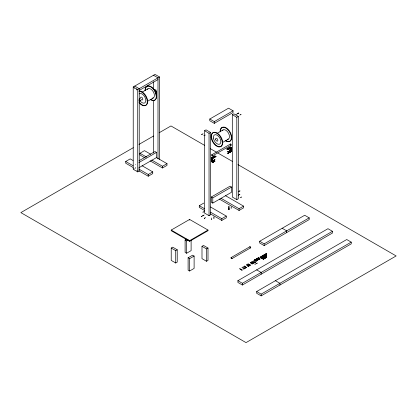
<?xml version="1.0" encoding="UTF-8"?>
<svg xmlns="http://www.w3.org/2000/svg" width="417" height="417" viewBox="0 0 417 417"><rect width="100%" height="100%" fill="white"/><g stroke="black" fill="none" stroke-linecap="round" stroke-linejoin="round"><path stroke-width="0.63" d="M241.917 270.138L242.183 269.862L241.949 270.216L239.671 268.809M243.419 269.257L243.486 269.074M245.67 267.943L245.962 267.74L245.649 267.86M246.421 267.526L246.692 267.271L246.473 267.625L244.174 266.208M248.673 266.223L248.944 265.968L248.725 266.327L246.426 264.91M251.68 261.876L254.182 263.163L251.816 261.647M254.709 262.627L254.975 262.601L254.714 262.548M254.876 264.336L254.829 264.404M255.428 262.34L255.694 262.058L255.459 262.413L255.548 262.084L253.317 260.781M255.626 263.904L255.626 264.227L255.574 263.909M257.034 263.252L257.331 263.132L257.075 263.044M134.055 168.948L133.763 168.76L134.071 168.859M135.462 167.895L135.478 168.218L135.436 167.869M136.938 170.47L137.047 170.642M201.609 216.647L201.322 216.418L201.63 216.553M238.618 113.221L238.722 112.939L238.764 113.309M240.87 114.43L240.974 114.581M239.728 194.296L239.77 194.442M241.271 197.043L241.365 197.147M244.987 268.209L245.014 268.496L245.081 268.126M247.901 266.562L248.219 266.484L247.927 266.489M249.543 265.551C249.09 266.364 250.221 265.301 249.444 265.598M247.927 264.044L250.252 265.462L250.252 265.155M250.935 264.852L250.966 264.774M256.267 263.591L256.585 263.497L256.288 263.528M264.133 257.987C264.342 256.856 263.492 258.545 264.133 257.795M244.972 268.225L242.673 267.078M246.405 267.406L244.31 265.978M241.938 270.018L239.806 268.579M249.434 265.723L247.177 264.477M258.368 259.494L258.399 259.437M139.591 100.58L139.731 100.513M252.457 263.93L252.478 263.893M257.211 260.151L257.263 260.109M265.999 255.001L265.598 254.834L265.963 255.074M139.518 100.361C139.539 100.461 139.414 100.398 139.513 100.221M139.231 100.288L139.116 100.752L139.737 100.846L139.831 100.424L139.221 100.398M139.116 99.105L139.57 98.845L139.737 99.418L139.116 99.105L139.831 98.996M139.116 99.324C140.315 98.641 138.819 99.746 139.57 99.058L139.831 99.21M139.116 100.752L139.471 100.633M139.737 100.846L139.831 100.424M154.483 90.077L155.108 90.39L154.389 90.505M212.769 160.436L212.936 160.795L213.389 160.529C212.19 160.394 213.514 159.747 213.129 160.597L213.296 160.957L212.675 160.858L213.118 160.352M212.769 161.864L212.936 162.223L213.389 161.963L212.769 161.864L212.675 162.286L212.712 158.517L215.98 156.63L214.854 155.854L211.476 157.803L211.476 161.702L212.712 162.286M214.176 159.774L214.891 159.664L214.437 160.144L214.176 159.774L214.891 159.664M214.176 159.992C215.354 159.252 213.9 160.43 214.63 159.727L214.891 159.883M215.98 156.63L214.854 155.984L211.586 157.866L211.586 161.634L212.936 162.442L213.389 161.963M214.176 161.207L214.891 161.092L214.437 161.572L214.176 161.207L214.891 161.092M214.176 161.421L214.739 161.176L214.27 160.998M227.948 151.824L228.401 151.559L228.568 152.137L227.948 151.824L228.667 151.71M227.948 152.038L228.042 151.616M227.948 153.253L228.667 153.143L228.208 153.623L227.948 153.253L228.667 153.143M227.948 153.472L228.042 153.044M226.864 149.046L230.127 147.165L230.168 151.063L229.449 151.173L229.903 150.693L231.367 151.517L231.367 147.618L230.241 146.966L226.864 149.046L227.99 149.698L231.253 147.811L231.367 151.517M229.449 151.173L229.543 150.751M229.449 152.387L230.168 152.273L229.71 152.752L229.449 152.387L230.168 152.273M230.069 151.267L230.168 150.845M229.449 152.601L229.543 152.179M244.169 268.668C244.836 268.23 244.002 269.403 244.263 268.611M252.426 263.904L250.179 262.741M256.095 260.781L256.116 260.797M264.086 256.158C263.846 256.356 263.57 255.459 264.18 256.226M139.325 100.393L139.659 100.455M254.558 259.979L255.199 259.827L254.969 260.411L254.558 259.979L254.745 260.39M254.745 260.088L255.199 259.827M254.558 260.281L255.011 259.718M255.684 259.327L256.325 259.176L256.095 259.76L255.684 259.327L255.871 259.739M255.871 259.437L256.325 259.176M255.684 259.635L256.137 259.066M256.809 258.681L257.451 258.524L257.221 259.113L256.809 258.681L256.997 259.093M256.997 258.79L257.451 258.524M256.809 258.983L257.263 258.415M255.793 260.693L256.439 260.542L256.21 261.125L255.793 260.693L255.981 261.105M257.935 258.029L258.576 257.873L258.347 258.462L257.935 258.029L258.123 258.441M255.981 260.802L256.439 260.542M258.123 258.139L258.576 257.873M255.793 261L256.252 260.432M257.935 258.332L258.389 257.769M256.919 260.046L257.565 259.89L257.336 260.479L256.919 260.046L257.107 260.458M257.107 260.151L257.565 259.89M256.919 260.349L257.378 259.781M258.045 259.395L258.691 259.238L258.462 259.827L258.045 259.395L258.232 259.807M258.232 259.504L258.691 259.238M258.045 259.697L258.504 259.134M259.171 258.743L259.817 258.592L259.588 259.176L259.171 258.743L259.358 259.155M259.358 258.853L259.817 258.592M259.171 259.046L259.629 258.483M252.546 263.815L250.315 262.512M256.481 260.844C256.022 261.579 257.237 260.693 256.252 260.734M259.874 258.884C259.379 259.635 260.62 258.759 259.629 258.785M213.978 218.002L213.713 218.154L214.036 218.018M228.969 209.329L228.73 209.501L229.048 209.35M253.239 263.393C253.958 263.919 252.009 263.273 250.93 262.309M254.797 262.517L252.566 261.214M228.761 209.37L228.792 206.332M245.806 267.709L243.559 266.411M248.808 265.973L246.562 264.68M250.309 265.108L248.063 263.815M134.727 86.079L139.231 88.68L139.231 171.022L137.73 171.887L133.226 169.286L133.226 86.95L154.994 74.382L159.497 76.978L159.497 159.32M133.226 86.95L137.73 89.546L159.497 76.978M139.231 90.416L157.996 79.579M142.088 92.167L148.019 88.743M139.231 101.138L140.92 100.163L139.283 101.237M155.181 91.933L156.307 91.281L156.193 95.248L156.193 91.474L155.103 92.105M147.394 101.362L153.331 97.938M133.299 147.691L20.85 212.613L246.03 342.618L396.15 255.949L237.961 164.621M138.924 144.444L153.539 136.005M159.164 132.757L170.97 125.944L204.747 145.444M133.039 167.446L125.72 163.219L125.72 161.488L130.224 158.887L133.039 160.509M145.048 157.913L139.982 154.983L139.982 153.253L144.485 150.652L150.678 154.227M209.787 119.017L228.552 108.18L233.056 110.781L233.056 112.517L214.291 123.349L209.787 120.748L209.787 119.017L214.291 121.618L233.056 110.781M138.986 160.759L154.994 151.517L156.495 152.387L156.495 157.584L138.83 167.78M138.83 162.583L156.495 152.387M204.533 130.719L206.034 129.849L210.538 132.45L210.538 214.786L209.037 215.657L204.533 213.056L204.533 130.719L209.037 133.315L210.538 132.45M232.305 114.68L233.807 113.815L238.31 116.416L238.31 198.753L236.809 199.623L232.305 197.022L232.305 114.68L236.809 117.281L238.31 116.416M235.986 114.571L238.613 113.054M201.823 134.373L203.037 133.748M237.549 113.82L238.769 113.215M204.069 135.661L205.289 135.045M239.801 115.118L240.953 114.383M217.148 133.341L223.079 129.911M138.668 168.963L148.238 174.488L152.742 171.887L152.742 173.618L148.238 176.219L138.668 170.694M151.804 160.076L162.5 166.253L167.003 163.652L167.003 165.387L162.5 167.988L150.115 160.837M222.454 142.531L228.391 139.106M211.706 154.843L230.471 144.011M212.331 156.01A0.662 0.381 60 0 0 212.206 155.009A0.662 0.381 60 0 0 211.575 155.239A0.662 0.381 60 0 0 212.331 156.01L231.133 145.158M215.98 156.5L212.602 158.45L212.602 162.354M226.864 148.916L227.99 149.567L231.367 147.618M211.289 197.022L230.054 186.185L231.555 187.056L231.555 192.253L212.79 203.089L211.289 202.219L211.289 197.022L212.79 197.887L231.555 187.056M204.346 210.345L199.279 207.421L199.279 205.69L203.783 203.089M171.22 230.059L189.61 219.441L208 230.059L208 230.71L189.61 241.328L171.22 230.71L171.22 230.059L189.61 240.677L208 230.059M202.943 212.149L204.163 211.534M238.675 191.606L239.895 191.002M201.526 216.621L202.662 215.87M202.949 215.631L204.163 215M238.675 195.073L239.879 194.379M204.45 218.232L205.664 217.601M240.176 197.674L241.396 197.069M210.538 212.19L221.797 218.69L226.301 216.089L226.301 217.82L221.797 220.421L210.538 213.921M221.046 198.32L239.061 208.724L243.564 206.123L243.564 207.854L239.061 210.455L219.358 199.081M171.22 248.042L172.721 247.177L177.225 249.778L177.225 262.126L175.724 262.997L171.22 260.396L171.22 248.042L175.724 250.643L177.225 249.778M191.111 240.244L191.111 250.643L186.607 253.244L185.106 252.379L185.106 240.025L186.795 239.05M185.106 240.025L186.607 240.896L188.296 239.916M201.995 246.311L203.496 245.441L208 248.042L208 260.396L206.498 261.261L201.995 258.66L201.995 246.311L206.498 248.913L208 248.042M188.109 257.795L192.612 255.194L194.113 256.059L194.113 268.412L189.61 271.014L188.109 270.143L188.109 257.795L189.61 258.66L194.113 256.059M231.174 257.539L249.939 246.702M259.661 241.261L304.697 215.261L309.2 217.862L309.2 219.592L264.164 245.597L259.661 242.996L259.661 241.261L264.164 243.862L309.2 217.862M231.836 258.686L250.601 247.854M260.026 257.185L261.151 256.533L264.414 258.42L264.414 254.646L264.529 258.613L263.403 259.265L260.026 257.315L263.289 259.066L264.414 258.42M261.902 256.101L263.028 255.449L266.291 257.336L266.291 253.567L266.406 257.529L265.28 258.18L261.902 256.231L265.165 257.987L266.291 257.336M263.289 259.066L263.289 255.298L264.414 254.646M265.165 257.987L265.165 254.214L266.291 253.567M260.026 257.315L261.151 256.663L264.529 258.613M261.902 256.231L263.028 255.579L266.406 257.529M263.289 255.298L264.529 254.714M265.165 254.214L266.406 253.63M237.893 280.698L327.965 228.693L332.469 231.294L332.469 233.03L242.397 285.03L237.893 282.429L237.893 280.698L242.397 283.294L332.469 231.294M256.658 291.53L346.73 239.53L351.234 242.126L351.234 243.862L261.162 295.862L256.658 293.266L256.658 291.53L261.162 294.131L351.234 242.126M155.75 92.407C155.979 91.719 155.515 92.131 155.593 92.365M229.861 147.634C230.048 148.405 229.543 147.889 229.809 147.712M214.651 159.471L214.328 159.346L214.63 159.727M211.586 219.269L211.763 219.311M261.522 257.133C261.772 257.941 261.167 257.43 261.407 257.133M264.925 256.914C264.576 257.586 265.092 257.32 264.795 257.002M139.575 98.808L139.273 98.667L139.57 99.058M228.391 151.533L228.099 151.397L228.667 151.929M154.665 90.343L154.77 90.327M212.988 160.681L213.056 160.707M231.091 208.036L231.242 208.036M139.831 100.643L139.299 100.549M139.116 100.533L139.737 100.633M229.543 150.964L230.168 151.063M229.449 150.954L230.069 151.053M228.042 151.83L228.401 151.778M229.543 152.398L230.168 152.492M228.042 153.263L228.667 153.357M212.769 160.649L213.129 160.597M214.333 161.186L214.891 161.311M212.769 162.083L213.389 162.177M229.85 150.673L229.621 150.495L229.903 150.912M214.552 156.969C214.88 156.505 214.369 156.583 214.505 157.042M213.087 157.834C213.342 157.115 212.691 157.709 213.004 157.834M230.158 147.707L230.392 147.873M228.287 149.015C228.667 148.577 228.188 148.608 228.292 149.093M263.346 256.132L263.085 256.382L263.346 256.262M263.346 256.439L263.08 256.429L263.346 256.57M212.613 161.728L212.545 161.358L212.508 161.702M203.016 215.563L202.907 215.824L203.126 215.672M134.295 88.341L134.451 88.503M204.466 218.122L204.518 218.487L204.559 218.216M203.058 212.149L203.095 212.227M229.063 209.355L229.058 206.332M153.492 75.248L157.996 77.849L157.996 158.887M230.127 147.165L231.253 147.811M231.253 151.585L230.127 150.933L230.241 146.966M210.377 148.692L216.569 152.268M217.695 152.919L232.332 161.369M211.476 157.803L212.712 158.517M282.179 228.261L286.682 230.862L286.682 232.592M225.55 195.719L243.564 206.123M156.307 157.48L167.003 163.652M139.982 153.253L146.737 157.152M142.046 165.711L152.742 171.887M210.538 206.988L226.301 216.089M125.72 161.488L133.039 165.711M199.279 205.69L204.346 208.615M256.658 269.862L261.162 272.463L261.162 274.198M275.423 280.698L279.927 283.294L279.927 285.03M241.923 267.511L244.174 268.809M211.836 158.684L211.779 158.324L211.747 158.622M238.347 195.401L238.362 195.067L238.237 195.328M231.028 148.369C230.445 148.53 230.94 148.238 230.559 148.582M230.434 148.556L230.81 148.744L230.935 148.363M231.159 150.923L231.07 150.834M204.189 135.608L203.944 135.702L204.221 135.739M201.927 134.3L201.875 134.628L201.953 134.326M136.625 89.665L136.562 89.989L136.661 89.702M212.394 159.153C211.664 158.47 212.462 159.972 212.326 159.049M239.759 191.028L239.994 190.871L239.712 190.923M135.499 164.418L135.535 164.538M211.919 159.377C212.503 159.909 211.742 158.47 211.846 159.398M265.28 254.281L265.28 258.18M264.164 243.862L264.164 245.597M263.403 255.366L263.403 259.265M261.162 294.131L261.162 295.862M242.397 283.294L242.397 285.03M239.061 208.724L239.061 210.455M236.809 117.281L236.809 199.623M231.18 206.764L231.18 208.151M228.928 208.062L228.928 209.449M221.797 218.69L221.797 220.421M214.291 121.618L214.291 123.349M213.916 216.731L213.916 218.117M212.79 197.887L212.79 203.089M211.664 218.028L211.664 219.42M209.037 133.315L209.037 215.657M206.498 248.913L206.498 261.261M189.61 219.441L189.61 220.093M189.61 240.677L189.61 241.328M189.61 258.66L189.61 271.014M186.607 240.896L186.607 253.244M175.724 250.643L175.724 262.997M162.5 166.253L162.5 167.988M153.492 81.732L153.492 88.863M153.492 100.533L153.492 153.049M148.238 174.488L148.238 176.219M137.73 89.546L137.73 171.887M230.351 144.475A0.662 0.381 60 0 1 230.773 144.027A0.662 0.381 60 0 1 231.263 144.939A0.662 0.381 60 0 1 230.627 144.991M249.809 247.109A0.662 0.381 60 0 1 250.268 246.739A0.662 0.381 60 0 1 250.732 247.646A0.662 0.381 60 0 1 250.096 247.682M220.504 131.636A7.959 4.597 60 0 1 225.941 127.696A7.959 4.597 60 0 1 231.737 137.735A7.959 4.597 60 0 1 225.607 140.472M220.129 131.855A7.959 4.597 60 0 1 225.566 127.915A7.959 4.597 60 0 1 231.362 137.954A7.959 4.597 60 0 1 225.232 140.691M222.402 130.594A5.306 3.065 60 0 1 228.391 132.976A5.306 3.065 60 0 1 227.458 139.351M155.291 90.301A0.662 0.381 60 0 1 155.713 89.858A0.662 0.381 60 0 1 156.203 90.765A0.662 0.381 60 0 1 155.567 90.817M145.444 90.468A7.959 4.597 60 0 1 150.881 86.528A7.959 4.597 60 0 1 156.677 96.567A7.959 4.597 60 0 1 150.547 99.303M145.069 90.687A7.959 4.597 60 0 1 150.506 86.746A7.959 4.597 60 0 1 156.302 96.786A7.959 4.597 60 0 1 150.172 99.522M147.342 89.426A5.306 3.065 60 0 1 153.331 91.808A5.306 3.065 60 0 1 152.398 98.183M139.132 93.908A5.306 3.065 60 0 1 144.308 96.176A5.306 3.065 60 0 1 145.111 102.587A5.306 3.065 60 0 1 139.992 100.763M138.965 91.104A7.959 4.597 60 0 1 146.289 96.504A7.959 4.597 60 0 1 146.289 105.042A7.959 4.597 60 0 1 138.965 101.988M139.085 91.271A7.959 4.597 60 0 1 147.3 101.79A7.959 4.597 60 0 1 139.085 102.822M140.67 98.558A1.59 0.917 60 0 1 141.488 97.156A1.59 0.917 60 0 1 142.781 99.387A1.59 0.917 60 0 1 141.149 99.397M254.823 260.177L255.089 259.932L254.829 260.145M255.949 259.53L256.22 259.291L255.955 259.494M257.075 258.879L257.341 258.634L257.075 258.879M257.487 260.416L257.763 260.177L257.487 260.401M258.201 258.227L258.467 257.982L258.206 258.196M258.613 259.765L258.889 259.53L258.613 259.749M259.249 258.837C260.083 258.983 259.41 258.644 259.249 258.837M263.664 257.815L264.008 257.518L263.669 257.795M265.54 256.731C266.4 256.945 265.629 256.267 265.54 256.731M265.655 255.063L265.926 254.73L265.655 255.063M211.852 160.884C212.581 161.28 212.076 160.764 211.852 160.863M230.502 150.115C230.992 151.126 231.091 149.411 230.507 150.094M230.617 150.047L230.856 150.438L230.617 150.026M214.27 156.802L214.776 156.75L214.27 156.802M228.042 148.853L228.552 148.796L228.042 148.853M154.535 89.869L154.957 89.895L154.545 89.848M212.821 162.005L213.243 162.031L212.832 161.978M228.094 151.757L228.521 151.767L228.099 151.741M228.094 151.97L228.516 151.996L228.109 151.934M228.094 153.185L228.516 153.211L228.104 153.159M229.595 151.105C230.486 151.116 229.465 150.605 229.6 151.095M229.595 152.32L230.022 152.33L229.6 152.304M262.705 258.347L263.236 258.378L262.72 258.316M262.705 258.217L263.236 258.248L262.72 258.191M231.039 257.93A0.662 0.381 60 0 0 231.8 258.702A0.662 0.381 60 0 0 231.67 257.701A0.662 0.381 60 0 0 231.039 257.93M213.4 138.037A5.306 3.065 60 0 0 219.467 144.225A5.306 3.065 60 0 0 218.445 136.218A5.306 3.065 60 0 0 213.4 138.037M211.544 137.308A7.959 4.597 60 0 0 220.65 146.586A7.959 4.597 60 0 0 219.113 134.582A7.959 4.597 60 0 0 211.544 137.308M211.169 137.527A7.959 4.597 60 0 0 220.275 146.805A7.959 4.597 60 0 0 218.737 134.8A7.959 4.597 60 0 0 211.169 137.527M215.615 139.273A1.59 0.917 60 0 0 217.439 141.128A1.59 0.917 60 0 0 217.132 138.725A1.59 0.917 60 0 0 215.615 139.273"/></g></svg>
